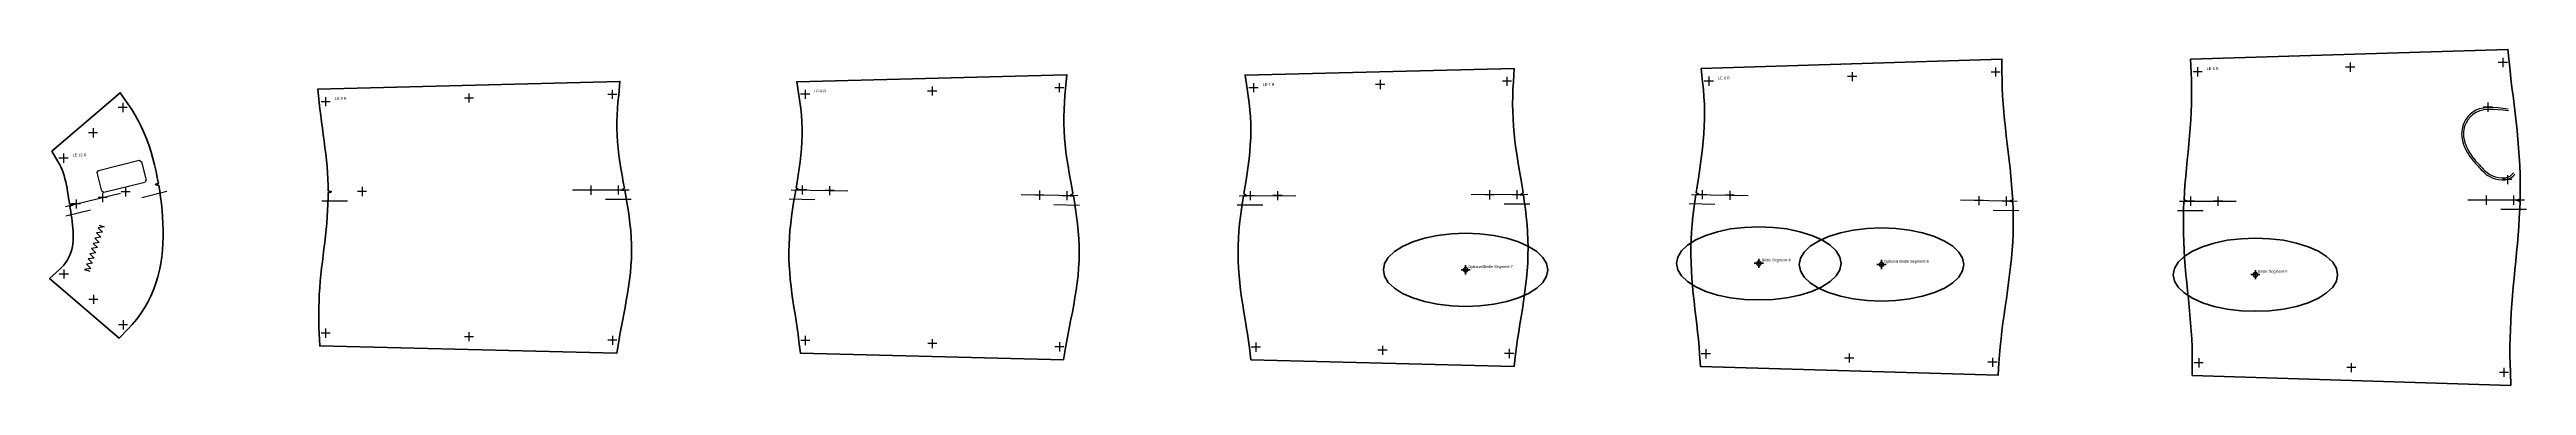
# Model space of a CAD drawing. Header units: millimetres. Extents: x -5624 to 7569, y -5370 to 2464.
# Drawn here: x -5624 to -2914, y -184 to 184 of the extents above; entities that cross this region are included whole.
import ezdxf

# ---------------------------------------------------------------- set-up
doc = ezdxf.new("R2010")
doc.units = ezdxf.units.MM
doc.layers.add('CUT', color=6, linetype='Continuous', lineweight=50)
doc.layers.add('DRILL', color=2, linetype='Continuous', lineweight=35)
doc.layers.add('PEN', color=5, linetype='Continuous')
doc.layers.add('TEXT', color=3, linetype='Continuous')

# ---------------------------------------------------------------- blocks, each defined once
blk = doc.blocks.new('dacron UV-LE-5_(12)')
at = {"layer": 'CUT'}
blk.add_lwpolyline([(7, 0.7), (7.9, -8.7), (8.9, -18), (10, -27.4), (11.1, -36.6), (12.3, -46.1), (13.4, -55.5), (14.5, -65), (15.5, -74.5), (16.4, -84), (17.2, -93.4), (17.9, -103), (18.4, -112.5), (18.8, -122.1), (19, -131.6), (19, -141.1), (18.8, -149.5), (15.3, -150.5), (18.8, -151.9), (18.5, -160.2), (18, -169.8), (17.4, -179.3), (16.7, -188.8), (15.9, -198.3), (15, -207.7), (14.1, -217.2), (13.1, -226.7), (12.2, -236), (11.3, -245.3), (10.5, -254.7), (9.7, -264.1), (9.1, -273.4), (8.6, -282.7), (8.2, -292.1), (7.9, -301.4), (7.8, -310.7), (7.8, -320), (8, -329.4), (8.2, -338.7), (8.6, -353.2), (-339.7, -342.3), (-339.7, -328.5), (-339.8, -319.8), (-340, -311), (-340.3, -302.3), (-340.9, -293.6), (-341.5, -284.9), (-342.3, -276.1), (-343.1, -267.3), (-344, -258.5), (-344.9, -249.6), (-345.8, -240.8), (-346.7, -231.8), (-347.5, -223), (-348.1, -214), (-348.7, -205.1), (-349.1, -196.1), (-349.4, -187.2), (-349.5, -178.2), (-349.4, -169.2), (-349.2, -160.3), (-348.9, -152.5), (-345.3, -151.7), (-348.7, -150.2), (-348.3, -142.4), (-347.7, -133.5), (-346.9, -124.6), (-346.1, -115.7), (-345.2, -106.8), (-344.4, -98), (-343.5, -89.1), (-342.7, -80.3), (-342, -71.6), (-341.4, -62.8), (-340.9, -54.1), (-340.5, -45.3), (-340.4, -36.6), (-340.4, -28), (-340.6, -19.3), (-340.9, -10.5), (-341.6, 3.6), (5.6, 14.2), (7, 0.7)], dxfattribs=at)
at = {"layer": 'DRILL'}
for p, q in [((-265.7, -232), (-275.7, -232)), ((-270.7, -227), (-270.7, -237))]:
    blk.add_line(p, q, dxfattribs=at)
at = {"layer": 'PEN'}
for p, q in [((5, 0), (-5, 0)), ((0, 5), (0, -5)), ((-328.9, -10.2), (-338.9, -10.2)), ((-333.9, -5.2), (-333.9, -15.2)), ((-162, -5.1), (-172, -5.1)), ((-167, -0.1), (-167, -10.1)), ((-11.4, -48.9), (-21.4, -48.9)), ((-16.4, -43.9), (-16.4, -53.9)), ((10, -128.1), (0, -128.1)), ((5, -123.1), (5, -133.1)), ((-355.8, -161.7), (-327.8, -161.7)), ((-353.8, -151.7), (-291.8, -151.5)), ((-336.8, -151.7), (-346.8, -151.7)), ((-341.8, -146.7), (-341.8, -156.7)), ((-306.8, -151.6), (-316.8, -151.6)), ((-311.8, -146.6), (-311.8, -156.6)), ((23.8, -150.5), (-38.2, -150.7)), ((-13.2, -150.6), (-23.2, -150.6)), ((-18.2, -145.6), (-18.2, -155.6)), ((-2.2, -160.6), (25.8, -160.5)), ((16.8, -150.5), (6.8, -150.5)), ((11.8, -145.5), (11.8, -155.5)), ((-265.7, -232), (-275.7, -232)), ((-270.7, -227), (-270.7, -237)), ((-332.7, -323.5), (-332.7, -333.5)), ((-327.7, -328.5), (-337.7, -328.5)), ((-160.8, -333.7), (-170.8, -333.7)), ((-165.8, -328.7), (-165.8, -338.7)), ((6.2, -338.9), (-3.8, -338.9)), ((1.2, -333.9), (1.2, -343.9))]:
    blk.add_line(p, q, dxfattribs=at)
for points in [[(5.8, -51), (-34.4, -55.3), (-42.3, -65.8), (-45, -75.9), (-44.1, -85.8), (-40.4, -95.5), (-34.3, -105.1), (-26.1, -114.6), (-14.9, -124.5), (11.2, -124.3), (13.2, -121.9)], [(6, -53), (-33.3, -57.2), (-40.5, -66.7), (-43, -76), (-42.1, -85.4), (-38.6, -94.6), (-32.7, -103.9), (-24.7, -113.2), (-14.2, -122.5), (10.3, -122.3), (11.7, -120.6)]]:
    blk.add_spline(points, degree=3, dxfattribs=at)
at = {"layer": 'TEXT'}
blk.add_text('LE-5 R', height=3, dxfattribs=at).set_placement((-323.9, -8.2))
at = {"layer": 'text'}
blk.add_text('Bridle Segment-5', height=3, dxfattribs=at).set_placement((-267.7, -230))
blk = doc.blocks.new('dacron UV-LE-6_(13)')
at = {"layer": 'CUT'}
blk.add_lwpolyline([(7, 0.1), (7.1, -8.7), (7.3, -17.4), (7.7, -26.1), (8.3, -34.8), (9, -43.5), (9.8, -52.3), (10.7, -61), (11.7, -69.8), (12.7, -78.6), (13.7, -87.4), (14.8, -96.2), (15.8, -105.1), (16.7, -114), (17.5, -122.9), (18.2, -131.9), (18.7, -139.7), (15.2, -141.3), (18.8, -142), (19.1, -149.8), (19.3, -158.8), (19.3, -167.8), (19.1, -176.7), (18.7, -185.7), (18.1, -194.7), (17.3, -203.6), (16.4, -212.5), (15.4, -221.4), (14.3, -230.3), (13, -239.1), (11.8, -248), (10.5, -256.8), (9.3, -265.5), (8.1, -274.3), (7, -283), (6, -291.7), (5.1, -300.4), (4.3, -309.1), (3.7, -317.9), (2.7, -331.6), (-322.9, -321.9), (-323.8, -308.6), (-324.4, -300.3), (-325.1, -292.1), (-325.9, -283.9), (-326.8, -275.7), (-327.8, -267.4), (-328.8, -259), (-329.8, -250.7), (-330.7, -242.4), (-331.5, -234), (-332.2, -225.6), (-332.7, -217.1), (-333.1, -208.7), (-333.3, -200.2), (-333.2, -191.8), (-333, -183.4), (-332.5, -174.9), (-331.8, -166.5), (-331, -158.1), (-330, -149.7), (-328.9, -141.4), (-327.8, -134.2), (-324.2, -134), (-327.5, -131.9), (-326.4, -124.7), (-325.1, -116.5), (-323.8, -108.2), (-322.6, -100), (-321.5, -91.8), (-320.5, -83.6), (-319.7, -75.5), (-319, -67.4), (-318.6, -59.3), (-318.3, -51.2), (-318.3, -43.1), (-318.5, -35.1), (-319, -27), (-319.6, -18.9), (-320.5, -10.7), (-322.1, 3.8), (6.9, 14.2), (7, 0.1)], dxfattribs=at)
at = {"layer": 'DRILL'}
for p, q in [((-254, -209.1), (-264, -209.1)), ((-259, -204.1), (-259, -214.1)), ((-119.8, -210.5), (-129.8, -210.5)), ((-124.8, -205.5), (-124.8, -215.5))]:
    blk.add_line(p, q, dxfattribs=at)
at = {"layer": 'PEN'}
for p, q in [((-156.8, 0), (-156.8, -10)), ((5, 0), (-5, 0)), ((0, 5), (0, -5)), ((-308.6, -10), (-318.6, -10)), ((-313.6, -5), (-313.6, -15)), ((-151.8, -5), (-161.8, -5)), ((-332.7, -133.8), (-270.8, -135.1)), ((-315.8, -134.1), (-325.8, -134.1)), ((-320.8, -129.1), (-320.8, -139.1)), ((-285.8, -134.7), (-295.8, -134.7)), ((-290.8, -129.7), (-290.8, -139.7)), ((-335, -143.8), (-307, -144.4)), ((23.7, -141.5), (-38.2, -140.1)), ((-13.3, -140.6), (-23.3, -140.6)), ((-18.3, -135.6), (-18.3, -145.6)), ((-2.5, -150.9), (25.5, -151.5)), ((16.7, -141.2), (6.7, -141.2)), ((11.7, -136.2), (11.7, -146.2)), ((-254, -209.1), (-264, -209.1)), ((-259, -204.1), (-259, -214.1)), ((-119.8, -210.5), (-129.8, -210.5)), ((-124.8, -205.5), (-124.8, -215.5)), ((-311.9, -308.1), (-321.9, -308.1)), ((-316.9, -303.1), (-316.9, -313.1)), ((-155.1, -312.7), (-165.1, -312.7)), ((-160.1, -307.7), (-160.1, -317.7)), ((1.7, -317.4), (-8.3, -317.4)), ((-3.3, -312.4), (-3.3, -322.4))]:
    blk.add_line(p, q, dxfattribs=at)
at = {"layer": 'TEXT'}
blk.add_text('LE-6 R', height=3, dxfattribs=at).set_placement((-303.6, -8))
at = {"layer": 'text'}
for s, p in [('Bridle Segment-6', (-256, -207.1)), ('Optional Bridle Segment-6', (-121.8, -208.5))]:
    blk.add_text(s, height=3, dxfattribs=at).set_placement(p)
blk = doc.blocks.new('dacron UV-LE-7_(14)')
at = {"layer": 'CUT'}
blk.add_lwpolyline([(7, -0.4), (6.5, -8.6), (6.3, -16.7), (6.2, -24.8), (6.3, -32.9), (6.7, -41), (7.2, -49.2), (7.9, -57.2), (8.8, -65.4), (9.9, -73.5), (11.1, -81.7), (12.3, -89.8), (13.7, -98.1), (15.1, -106.2), (16.5, -114.6), (17.6, -121.8), (14.4, -124), (18, -124.1), (19, -131.2), (20.2, -139.7), (21.2, -148), (22, -156.5), (22.6, -164.9), (22.9, -173.4), (23.1, -181.9), (23, -190.3), (22.7, -198.8), (22.1, -207.3), (21.4, -215.7), (20.4, -224.1), (19.3, -232.5), (18.1, -240.8), (16.9, -249.1), (15.5, -257.5), (14.2, -265.6), (12.9, -274), (11.6, -282.1), (10.5, -290.3), (9.5, -298.5), (7.9, -311.8), (-280, -304.5), (-281.7, -291.6), (-282.7, -283.7), (-283.8, -276), (-285.1, -268.1), (-286.3, -260.4), (-287.7, -252.3), (-288.9, -244.4), (-290.2, -236.5), (-291.3, -228.5), (-292.2, -220.5), (-293, -212.4), (-293.6, -204.3), (-294, -196.3), (-294.1, -188.2), (-294, -180.1), (-293.7, -172), (-293.1, -164), (-292.4, -155.9), (-291.4, -147.9), (-290.3, -139.9), (-289.2, -132), (-288.1, -125.2), (-284.5, -125.1), (-287.7, -122.9), (-286.7, -116.4), (-285.4, -108.2), (-284.2, -100.4), (-283.1, -92.6), (-282.1, -84.8), (-281.3, -77.1), (-280.7, -69.4), (-280.3, -61.7), (-280.1, -54.1), (-280.2, -46.4), (-280.5, -38.8), (-281.1, -31.1), (-281.9, -23.5), (-282.9, -15.8), (-284.2, -8.1), (-286.5, 6.8), (7.8, 14.2), (7, -0.4)], dxfattribs=at)
at = {"layer": 'DRILL'}
for p, q in [((-40.2, -206.2), (-50.2, -206.2)), ((-45.2, -201.2), (-45.2, -211.2))]:
    blk.add_line(p, q, dxfattribs=at)
at = {"layer": 'PEN'}
for p, q in [((-138.6, 1.5), (-138.6, -8.5)), ((5, 0), (-5, 0)), ((0, 5), (0, -5)), ((-272.3, -7), (-282.3, -7)), ((-277.3, -2), (-277.3, -12)), ((-133.6, -3.5), (-143.6, -3.5)), ((-295, -135.2), (-267, -135.1)), ((-293, -125.2), (-231, -124.9)), ((-276, -125.1), (-286, -125.1)), ((-281, -120.1), (-281, -130.1)), ((-246, -125), (-256, -125)), ((-251, -120), (-251, -130)), ((22.9, -123.9), (-39.1, -124.2)), ((-14.1, -124.1), (-24.1, -124.1)), ((-19.1, -119.1), (-19.1, -129.1)), ((-3.1, -134), (24.9, -133.9)), ((15.9, -124), (5.9, -124)), ((10.9, -119), (10.9, -129)), ((-40.2, -206.2), (-50.2, -206.2)), ((-45.2, -201.2), (-45.2, -211.2)), ((-269.7, -290.7), (-279.7, -290.7)), ((-274.7, -285.7), (-274.7, -295.7)), ((-131.1, -294.2), (-141.1, -294.2)), ((-136.1, -289.2), (-136.1, -299.2)), ((7.5, -297.7), (-2.5, -297.7)), ((2.5, -292.7), (2.5, -302.7))]:
    blk.add_line(p, q, dxfattribs=at)
at = {"layer": 'TEXT'}
blk.add_text('LE-7 R', height=3, dxfattribs=at).set_placement((-267.3, -5))
at = {"layer": 'text'}
blk.add_text('Optional Bridle Segment-7', height=3, dxfattribs=at).set_placement((-42.2, -204.2))
blk = doc.blocks.new('dacron UV-LE-8_(15)')
at = {"layer": 'CUT'}
blk.add_lwpolyline([(7, -0.7), (6.2, -8.5), (5.6, -16.2), (5.2, -23.9), (5, -31.7), (5, -39.3), (5.3, -47), (5.8, -54.7), (6.4, -62.4), (7.3, -70.1), (8.4, -77.8), (9.6, -85.5), (10.9, -93.4), (12.3, -101.1), (13.7, -108.9), (14.9, -115.8), (11.8, -118.2), (15.4, -118.1), (16.5, -124.9), (17.8, -132.8), (19, -140.8), (20, -148.9), (20.8, -156.9), (21.4, -165), (21.7, -173.1), (21.8, -181.2), (21.6, -189.3), (21.1, -197.4), (20.5, -205.5), (19.6, -213.5), (18.4, -221.5), (17.2, -229.6), (15.8, -237.5), (14.3, -245.4), (12.8, -253.3), (11.2, -261.1), (9.7, -268.9), (8.3, -276.7), (7, -284.5), (4.8, -297.5), (-283.2, -290.4), (-284.8, -277.4), (-285.7, -269.9), (-286.7, -262.5), (-287.8, -255.1), (-289, -247.7), (-290.2, -240.1), (-291.3, -232.6), (-292.4, -225), (-293.4, -217.4), (-294.2, -209.8), (-294.9, -202.1), (-295.4, -194.5), (-295.7, -186.8), (-295.8, -179.1), (-295.6, -171.4), (-295.2, -163.7), (-294.6, -156.1), (-293.8, -148.5), (-292.9, -140.8), (-291.8, -133.2), (-290.6, -125.7), (-289.3, -118.1), (-288.2, -111.7), (-284.7, -111.8), (-287.9, -109.4), (-286.8, -103.2), (-285.6, -95.8), (-284.5, -88.4), (-283.5, -81.1), (-282.7, -73.7), (-282, -66.4), (-281.6, -59.1), (-281.4, -51.9), (-281.4, -44.6), (-281.7, -37.4), (-282.1, -30.1), (-282.8, -22.8), (-283.8, -15.6), (-284.9, -8.2), (-287.1, 6.6), (8.4, 14.2), (7, -0.7)], dxfattribs=at)
at = {"layer": 'PEN'}
for p, q in [((-139, 1.4), (-139, -8.6)), ((5, 0), (-5, 0)), ((0, 5), (0, -5)), ((-272.9, -7.2), (-282.9, -7.2)), ((-277.9, -2.2), (-277.9, -12.2)), ((-134, -3.6), (-144, -3.6)), ((-281.2, -106.8), (-281.2, -116.8)), ((-251.2, -107.5), (-251.2, -117.5)), ((-295.4, -121.5), (-267.4, -122.1)), ((-293.2, -111.6), (-231.2, -112.9)), ((-276.2, -111.8), (-286.2, -111.8)), ((-246.2, -112.5), (-256.2, -112.5)), ((20.3, -118.4), (-41.7, -117.1)), ((-16.7, -117.5), (-26.7, -117.5)), ((-21.7, -112.5), (-21.7, -122.5)), ((-6, -127.8), (22, -128.4)), ((13.3, -118.1), (3.3, -118.1)), ((8.3, -113.1), (8.3, -123.1)), ((-272.8, -276.5), (-282.8, -276.5)), ((-277.8, -271.5), (-277.8, -281.5)), ((-133.9, -279.9), (-143.9, -279.9)), ((-138.9, -274.9), (-138.9, -284.9)), ((5.1, -283.3), (-4.9, -283.3)), ((0.1, -278.3), (0.1, -288.3))]:
    blk.add_line(p, q, dxfattribs=at)
at = {"layer": 'TEXT'}
blk.add_text('LE-8 R', height=3, dxfattribs=at).set_placement((-267.9, -5.2))
blk = doc.blocks.new('dacron UV-LE-9_(16)')
at = {"layer": 'CUT'}
blk.add_lwpolyline([(7, -0.7), (6.2, -8.1), (5.7, -15.4), (5.3, -22.8), (5.1, -30), (5.1, -37.3), (5.4, -44.6), (5.8, -51.8), (6.5, -59.2), (7.3, -66.4), (8.3, -73.8), (9.4, -81.1), (10.7, -88.5), (12, -96), (13.2, -102.4), (10, -104.6), (13.6, -104.7), (14.7, -110.9), (16, -118.4), (17.3, -126), (18.4, -133.6), (19.3, -141.2), (20.1, -148.9), (20.6, -156.6), (20.9, -164.3), (21, -172), (20.8, -179.7), (20.4, -187.4), (19.8, -195), (18.9, -202.7), (17.8, -210.3), (16.6, -217.9), (15.3, -225.4), (13.9, -233), (12.5, -240.4), (11, -248), (9.6, -255.3), (8.2, -262.7), (7, -270.1), (4.8, -283), (-320, -275), (-320.6, -261.5), (-320.9, -254.4), (-321.1, -247.2), (-321.1, -240.1), (-321, -232.9), (-320.8, -225.7), (-320.5, -218.5), (-320, -211.4), (-319.5, -204.3), (-318.8, -197.1), (-318, -190), (-317.2, -183), (-316.4, -175.9), (-315.5, -169), (-314.6, -161.8), (-313.8, -154.9), (-313.1, -147.9), (-312.4, -140.9), (-311.8, -134), (-311.4, -127.1), (-311.1, -120.2), (-310.9, -113.3), (-310.8, -107.6), (-307.3, -106.4), (-310.9, -105.3), (-311, -99.5), (-311.2, -92.6), (-311.6, -85.8), (-312.1, -78.8), (-312.8, -71.9), (-313.5, -65), (-314.4, -58), (-315.3, -51), (-316.2, -44), (-317.2, -36.8), (-318.1, -30), (-319, -22.9), (-319.8, -15.8), (-320.6, -8.8), (-322.1, 5.8), (8.4, 14.2), (7, -0.7)], dxfattribs=at)
at = {"layer": 'PEN'}
for p, q in [((-156.8, 1), (-156.8, -9)), ((5, 0), (-5, 0)), ((0, 5), (0, -5)), ((-308.6, -8), (-318.6, -8)), ((-313.6, -3), (-313.6, -13)), ((-151.8, -4), (-161.8, -4)), ((-268.8, -106.2), (-278.8, -106.2)), ((-273.8, -101.2), (-273.8, -111.2)), ((18.5, -104.6), (-43.5, -104.9)), ((-18.5, -104.8), (-28.5, -104.8)), ((-23.5, -99.8), (-23.5, -109.8)), ((11.5, -104.6), (1.5, -104.6)), ((6.5, -99.6), (6.5, -109.6)), ((-317.8, -116.5), (-289.8, -116.3)), ((-7.4, -114.7), (20.6, -114.6)), ((-308.6, -261.2), (-318.6, -261.2)), ((-313.6, -256.2), (-313.6, -266.2)), ((-151.8, -265), (-161.8, -265)), ((-156.8, -260), (-156.8, -270)), ((5.1, -268.9), (-4.9, -268.9)), ((0.1, -263.9), (0.1, -273.9))]:
    blk.add_line(p, q, dxfattribs=at)
at = {"layer": 'TEXT'}
blk.add_text('LE-9 R', height=3, dxfattribs=at).set_placement((-303.6, -6))
blk = doc.blocks.new('dacron UV-LE-10_(17)')
at = {"layer": 'CUT'}
blk.add_lwpolyline([(5.8, 4), (9.9, -2), (13.8, -8.3), (17.4, -14.8), (20.6, -21.4), (23.6, -28.1), (26.3, -35), (28.8, -41.9), (31, -48.8), (33, -55.8), (34.8, -62.8), (36.5, -69.8), (37.9, -76.9), (39.1, -82.8), (35.8, -84.3), (39.5, -85.1), (40.5, -91), (41.5, -98.1), (42.4, -105.3), (43.1, -112.4), (43.7, -119.6), (44.1, -126.8), (44.3, -134.1), (44.3, -141.4), (44.1, -148.7), (43.6, -156), (42.8, -163.4), (41.7, -170.7), (40.3, -177.9), (38.5, -185.1), (36.4, -192.2), (33.8, -199.2), (30.9, -206.1), (27.6, -212.8), (23.8, -219.2), (19.7, -225.4), (15.3, -231.4), (10.5, -237.1), (5.5, -242.4), (-3.9, -252.3), (-80, -187.1), (-69.2, -177), (-66.6, -174.6), (-64.5, -172.2), (-62.5, -169.7), (-60.7, -167.1), (-59.1, -164.3), (-57.8, -161.4), (-56.6, -158.4), (-55.7, -155.3), (-55, -152.1), (-54.5, -148.9), (-54.2, -145.6), (-54, -142.2), (-54, -138.8), (-54.2, -135.3), (-54.4, -131.8), (-54.8, -128.3), (-55.2, -124.7), (-55.7, -121), (-56.3, -117.5), (-56.8, -113.8), (-57.4, -110.1), (-57.8, -107.7), (-54.4, -106.2), (-58.1, -105.4), (-58.6, -102.5), (-59.1, -99.2), (-59.7, -95.4), (-60.3, -91.8), (-60.9, -88.2), (-61.6, -84.7), (-62.3, -81.2), (-63.2, -77.8), (-64.1, -74.4), (-65.1, -71.2), (-66.3, -68), (-67.6, -64.9), (-69.1, -62), (-70.9, -59), (-77.4, -47.8), (-2.7, 16.2), (5.8, 4)], dxfattribs=at)
at = {"layer": 'PEN'}
for p, q in [((5, 0), (-5, 0)), ((0, 5), (0, -5)), ((-32.4, -22.7), (-32.4, -32.7)), ((-64.8, -50.4), (-64.8, -60.4)), ((-27.4, -27.7), (-37.4, -27.7)), ((-59.8, -55.4), (-69.8, -55.4)), ((-62.7, -108.2), (-2.4, -93.6)), ((-46, -105.4), (-56, -105.4)), ((-51, -100.4), (-51, -110.4)), ((-16.9, -98.3), (-26.9, -98.3)), ((-21.9, -93.3), (-21.9, -103.3)), ((8.2, -92.2), (-1.8, -92.2)), ((3.2, -87.2), (3.2, -97.2)), ((21.1, -98.2), (48.3, -91.6)), ((-62.3, -118.4), (-35.1, -111.8)), ((-59.4, -182.1), (-69.4, -182.1)), ((-64.4, -177.1), (-64.4, -187.1)), ((-27, -209.8), (-37, -209.8)), ((-32, -204.8), (-32, -214.8)), ((5.4, -237.6), (-4.6, -237.6)), ((0.4, -232.6), (0.4, -242.6))]:
    blk.add_line(p, q, dxfattribs=at)
blk.add_lwpolyline([(18.2, -57.7), (20.6, -59.2), (25.6, -79.5), (24.2, -82), (-20.5, -93), (-22.9, -91.6), (-28, -71.2), (-26.5, -68.8)], close=True, dxfattribs=at)
blk.add_lwpolyline([(-25.8, -128.5), (-20.1, -130.4), (-26.7, -131.4), (-21.9, -136.1), (-28.6, -137.1), (-23.8, -141.8), (-30.4, -142.8), (-25.6, -147.5), (-32.3, -148.5), (-27.5, -153.2), (-34.1, -154.2), (-29.4, -158.9), (-36, -159.9), (-31.2, -164.6), (-37.9, -165.6), (-33.1, -170.3), (-39.7, -171.3), (-34.9, -176), (-41.6, -177), (-35.9, -178.9)], dxfattribs=at)
at = {"layer": 'TEXT'}
blk.add_text('LE-10 R', height=3, dxfattribs=at).set_placement((-54.8, -53.4))
blk = doc.blocks.new('dacron UV-LE-5.bap_reinf_(45)')
at = {"layer": 'CUT'}
blk.add_lwpolyline([(0, 0), (-15.6, -0.6), (-30.8, -2.4), (-45, -5.4), (-57.9, -9.4), (-68.9, -14.3), (-77.9, -20), (-84.6, -26.3), (-88.6, -33.1), (-90, -40), (-88.6, -46.9), (-84.6, -53.7), (-77.9, -60), (-68.9, -65.7), (-57.9, -70.6), (-45, -74.6), (-30.8, -77.6), (-15.6, -79.4), (0, -80), (15.6, -79.4), (30.8, -77.6), (45, -74.6), (57.9, -70.6), (68.9, -65.7), (77.9, -60), (84.6, -53.7), (88.6, -46.9), (90, -40), (88.6, -33.1), (84.6, -26.3), (77.9, -20), (68.9, -14.3), (57.9, -9.4), (45, -5.4), (30.8, -2.4), (15.6, -0.6)], close=True, dxfattribs=at)
blk.add_lwpolyline([(0, 0), (-15.6, -0.6), (-30.8, -2.4), (-45, -5.4), (-57.9, -9.4), (-68.9, -14.3), (-77.9, -20), (-84.6, -26.3), (-88.6, -33.1), (-90, -40), (-88.6, -46.9), (-84.6, -53.7), (-77.9, -60), (-68.9, -65.7), (-57.9, -70.6), (-45, -74.6), (-30.8, -77.6), (-15.6, -79.4), (0, -80), (15.6, -79.4), (30.8, -77.6), (45, -74.6), (57.9, -70.6), (68.9, -65.7), (77.9, -60), (84.6, -53.7), (88.6, -46.9), (90, -40), (88.6, -33.1), (84.6, -26.3), (77.9, -20), (68.9, -14.3), (57.9, -9.4), (45, -5.4), (30.8, -2.4), (15.6, -0.6)], close=True, dxfattribs=at)
at = {"layer": 'PEN'}
blk.add_lwpolyline([(0, -37.5), (-0.4, -37.5), (-0.9, -37.7), (-1.2, -37.8), (-1.6, -38.1), (-1.9, -38.4), (-2.2, -38.7), (-2.3, -39.1), (-2.5, -39.6), (-2.5, -40), (-2.5, -40.4), (-2.3, -40.9), (-2.2, -41.2), (-1.9, -41.6), (-1.6, -41.9), (-1.2, -42.2), (-0.9, -42.3), (-0.4, -42.5), (0, -42.5), (0.4, -42.5), (0.9, -42.3), (1.2, -42.2), (1.6, -41.9), (1.9, -41.6), (2.2, -41.2), (2.3, -40.9), (2.5, -40.4), (2.5, -40), (2.5, -39.6), (2.3, -39.1), (2.2, -38.7), (1.9, -38.4), (1.6, -38.1), (1.2, -37.8), (0.9, -37.7), (0.4, -37.5)], close=True, dxfattribs=at)
blk = doc.blocks.new('dacron UV-LE-6.bap_reinf_(48)')
at = {"layer": 'CUT'}
blk.add_lwpolyline([(0, 0), (-15.6, -0.6), (-30.8, -2.4), (-45, -5.4), (-57.9, -9.4), (-68.9, -14.3), (-77.9, -20), (-84.6, -26.3), (-88.6, -33.1), (-90, -40), (-88.6, -46.9), (-84.6, -53.7), (-77.9, -60), (-68.9, -65.7), (-57.9, -70.6), (-45, -74.6), (-30.8, -77.6), (-15.6, -79.4), (0, -80), (15.6, -79.4), (30.8, -77.6), (45, -74.6), (57.9, -70.6), (68.9, -65.7), (77.9, -60), (84.6, -53.7), (88.6, -46.9), (90, -40), (88.6, -33.1), (84.6, -26.3), (77.9, -20), (68.9, -14.3), (57.9, -9.4), (45, -5.4), (30.8, -2.4), (15.6, -0.6)], close=True, dxfattribs=at)
blk.add_lwpolyline([(0, 0), (-15.6, -0.6), (-30.8, -2.4), (-45, -5.4), (-57.9, -9.4), (-68.9, -14.3), (-77.9, -20), (-84.6, -26.3), (-88.6, -33.1), (-90, -40), (-88.6, -46.9), (-84.6, -53.7), (-77.9, -60), (-68.9, -65.7), (-57.9, -70.6), (-45, -74.6), (-30.8, -77.6), (-15.6, -79.4), (0, -80), (15.6, -79.4), (30.8, -77.6), (45, -74.6), (57.9, -70.6), (68.9, -65.7), (77.9, -60), (84.6, -53.7), (88.6, -46.9), (90, -40), (88.6, -33.1), (84.6, -26.3), (77.9, -20), (68.9, -14.3), (57.9, -9.4), (45, -5.4), (30.8, -2.4), (15.6, -0.6)], close=True, dxfattribs=at)
at = {"layer": 'PEN'}
blk.add_lwpolyline([(0, -37.5), (-0.4, -37.5), (-0.9, -37.7), (-1.2, -37.8), (-1.6, -38.1), (-1.9, -38.4), (-2.2, -38.7), (-2.3, -39.1), (-2.5, -39.6), (-2.5, -40), (-2.5, -40.4), (-2.3, -40.9), (-2.2, -41.2), (-1.9, -41.6), (-1.6, -41.9), (-1.2, -42.2), (-0.9, -42.3), (-0.4, -42.5), (0, -42.5), (0.4, -42.5), (0.9, -42.3), (1.2, -42.2), (1.6, -41.9), (1.9, -41.6), (2.2, -41.2), (2.3, -40.9), (2.5, -40.4), (2.5, -40), (2.5, -39.6), (2.3, -39.1), (2.2, -38.7), (1.9, -38.4), (1.6, -38.1), (1.2, -37.8), (0.9, -37.7), (0.4, -37.5)], close=True, dxfattribs=at)
blk = doc.blocks.new('dacron UV-LE-6.bap_reinf_opt_(0)_(50)')
at = {"layer": 'CUT'}
blk.add_lwpolyline([(0, 0), (-15.6, -0.6), (-30.8, -2.4), (-45, -5.4), (-57.9, -9.4), (-68.9, -14.3), (-77.9, -20), (-84.6, -26.3), (-88.6, -33.1), (-90, -40), (-88.6, -46.9), (-84.6, -53.7), (-77.9, -60), (-68.9, -65.7), (-57.9, -70.6), (-45, -74.6), (-30.8, -77.6), (-15.6, -79.4), (0, -80), (15.6, -79.4), (30.8, -77.6), (45, -74.6), (57.9, -70.6), (68.9, -65.7), (77.9, -60), (84.6, -53.7), (88.6, -46.9), (90, -40), (88.6, -33.1), (84.6, -26.3), (77.9, -20), (68.9, -14.3), (57.9, -9.4), (45, -5.4), (30.8, -2.4), (15.6, -0.6)], close=True, dxfattribs=at)
blk.add_lwpolyline([(0, 0), (-15.6, -0.6), (-30.8, -2.4), (-45, -5.4), (-57.9, -9.4), (-68.9, -14.3), (-77.9, -20), (-84.6, -26.3), (-88.6, -33.1), (-90, -40), (-88.6, -46.9), (-84.6, -53.7), (-77.9, -60), (-68.9, -65.7), (-57.9, -70.6), (-45, -74.6), (-30.8, -77.6), (-15.6, -79.4), (0, -80), (15.6, -79.4), (30.8, -77.6), (45, -74.6), (57.9, -70.6), (68.9, -65.7), (77.9, -60), (84.6, -53.7), (88.6, -46.9), (90, -40), (88.6, -33.1), (84.6, -26.3), (77.9, -20), (68.9, -14.3), (57.9, -9.4), (45, -5.4), (30.8, -2.4), (15.6, -0.6)], close=True, dxfattribs=at)
at = {"layer": 'PEN'}
blk.add_lwpolyline([(0, -37.5), (-0.4, -37.5), (-0.9, -37.7), (-1.2, -37.8), (-1.6, -38.1), (-1.9, -38.4), (-2.2, -38.7), (-2.3, -39.1), (-2.5, -39.6), (-2.5, -40), (-2.5, -40.4), (-2.3, -40.9), (-2.2, -41.2), (-1.9, -41.6), (-1.6, -41.9), (-1.2, -42.2), (-0.9, -42.3), (-0.4, -42.5), (0, -42.5), (0.4, -42.5), (0.9, -42.3), (1.2, -42.2), (1.6, -41.9), (1.9, -41.6), (2.2, -41.2), (2.3, -40.9), (2.5, -40.4), (2.5, -40), (2.5, -39.6), (2.3, -39.1), (2.2, -38.7), (1.9, -38.4), (1.6, -38.1), (1.2, -37.8), (0.9, -37.7), (0.4, -37.5)], close=True, dxfattribs=at)
blk = doc.blocks.new('dacron UV-LE-7.bap_reinf_opt_(0)_(53)')
at = {"layer": 'CUT'}
blk.add_lwpolyline([(0, 0), (-15.6, -0.6), (-30.8, -2.4), (-45, -5.4), (-57.9, -9.4), (-68.9, -14.3), (-77.9, -20), (-84.6, -26.3), (-88.6, -33.1), (-90, -40), (-88.6, -46.9), (-84.6, -53.7), (-77.9, -60), (-68.9, -65.7), (-57.9, -70.6), (-45, -74.6), (-30.8, -77.6), (-15.6, -79.4), (0, -80), (15.6, -79.4), (30.8, -77.6), (45, -74.6), (57.9, -70.6), (68.9, -65.7), (77.9, -60), (84.6, -53.7), (88.6, -46.9), (90, -40), (88.6, -33.1), (84.6, -26.3), (77.9, -20), (68.9, -14.3), (57.9, -9.4), (45, -5.4), (30.8, -2.4), (15.6, -0.6)], close=True, dxfattribs=at)
blk.add_lwpolyline([(0, 0), (-15.6, -0.6), (-30.8, -2.4), (-45, -5.4), (-57.9, -9.4), (-68.9, -14.3), (-77.9, -20), (-84.6, -26.3), (-88.6, -33.1), (-90, -40), (-88.6, -46.9), (-84.6, -53.7), (-77.9, -60), (-68.9, -65.7), (-57.9, -70.6), (-45, -74.6), (-30.8, -77.6), (-15.6, -79.4), (0, -80), (15.6, -79.4), (30.8, -77.6), (45, -74.6), (57.9, -70.6), (68.9, -65.7), (77.9, -60), (84.6, -53.7), (88.6, -46.9), (90, -40), (88.6, -33.1), (84.6, -26.3), (77.9, -20), (68.9, -14.3), (57.9, -9.4), (45, -5.4), (30.8, -2.4), (15.6, -0.6)], close=True, dxfattribs=at)
at = {"layer": 'PEN'}
blk.add_lwpolyline([(0, -37.5), (-0.4, -37.5), (-0.9, -37.7), (-1.2, -37.8), (-1.6, -38.1), (-1.9, -38.4), (-2.2, -38.7), (-2.3, -39.1), (-2.5, -39.6), (-2.5, -40), (-2.5, -40.4), (-2.3, -40.9), (-2.2, -41.2), (-1.9, -41.6), (-1.6, -41.9), (-1.2, -42.2), (-0.9, -42.3), (-0.4, -42.5), (0, -42.5), (0.4, -42.5), (0.9, -42.3), (1.2, -42.2), (1.6, -41.9), (1.9, -41.6), (2.2, -41.2), (2.3, -40.9), (2.5, -40.4), (2.5, -40), (2.5, -39.6), (2.3, -39.1), (2.2, -38.7), (1.9, -38.4), (1.6, -38.1), (1.2, -37.8), (0.9, -37.7), (0.4, -37.5)], close=True, dxfattribs=at)

msp = doc.modelspace()

# ---------------------------------------------------------------- block references
for name, p in [('dacron UV-LE-7_(14)', (-4029.7, 148.8)), ('dacron UV-LE-6_(13)', (-3495.2, 158.9)), ('dacron UV-LE-5_(12)', (-2940.3, 169.4)), ('dacron UV-LE-10_(17)', (-5543.9, 120.1)), ('dacron UV-LE-9_(16)', (-5008.3, 134.5)), ('dacron UV-LE-8_(15)', (-4519.4, 141.8)), ('dacron UV-LE-7.bap_reinf_opt_(0)_(53)', (-4074.9, -17.4)), ('dacron UV-LE-6.bap_reinf_(48)', (-3754.2, -10.3)), ('dacron UV-LE-6.bap_reinf_opt_(0)_(50)', (-3620, -11.6)), ('dacron UV-LE-5.bap_reinf_(45)', (-3211, -22.7))]:
    msp.add_blockref(name, p)

doc.saveas('drawing.dxf')
